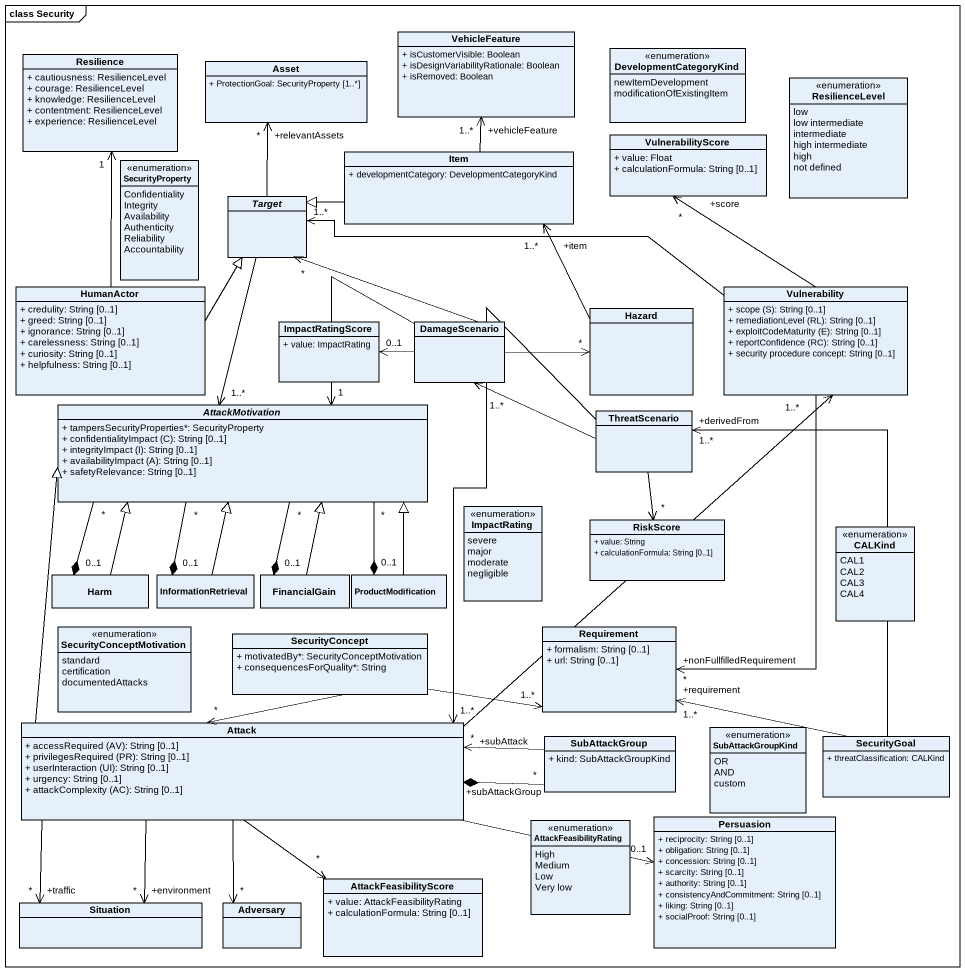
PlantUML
@startuml
mainframe class Security
hide circle
hide empty members
skinparam classAttributeIconSize 0
class VehicleFeature {
  + isCustomerVisible: Boolean
  + isDesignVariabilityRationale: Boolean
  + isRemoved: Boolean
}
enum DevelopmentCategoryKind {
  newItemDevelopment
  modificationOfExistingItem
}
class Resilience {
  + cautiousness: ResilienceLevel
  + courage: ResilienceLevel
  + knowledge: ResilienceLevel
  + contentment: ResilienceLevel
  + experience: ResilienceLevel
}
class Asset {
  + ProtectionGoal: SecurityProperty [1..*]
}
enum ResilienceLevel {
  low
  low intermediate
  intermediate
  high intermediate
  high
  not defined
}
enum SecurityProperty {
  Confidentiality
  Integrity
  Availability
  Authenticity
  Reliability
  Accountability
}
class Item {
  + developmentCategory: DevelopmentCategoryKind
}
class VulnerabilityScore {
  + value: Float
  + calculationFormula: String [0..1]
}
abstract class Target
class HumanActor {
  + credulity: String [0..1]
  + greed: String [0..1]
  + ignorance: String [0..1]
  + carelessness: String [0..1]
  + curiosity: String [0..1]
  + helpfulness: String [0..1]
}
class Vulnerability {
  {field} + scope (S): String [0..1]
  {field} + remediationLevel (RL): String [0..1]
  {field} + exploitCodeMaturity (E): String [0..1]
  {field} + reportConfidence (RC): String [0..1]
  + security procedure concept: String [0..1]
}
class ImpactRatingScore {
  + value: ImpactRating
}
class DamageScenario
class Hazard
abstract class AttackMotivation {
  + tampersSecurityProperties*: SecurityProperty
  {field} + confidentialityImpact (C): String [0..1]
  {field} + integrityImpact (I): String [0..1]
  {field} + availabilityImpact (A): String [0..1]
  + safetyRelevance: String [0..1]
}
class ThreatScenario
enum ImpactRating {
  severe
  major
  moderate
  negligible
}
class RiskScore {
  + value: String
  + calculationFormula: String [0..1]
}
enum CALKind {
  CAL1
  CAL2
  CAL3
  CAL4
}
class Harm
class InformationRetrieval
class FinancialGain
class ProductModification
enum SecurityConceptMotivation {
  standard
  certification
  documentedAttacks
}
class SecurityConcept {
  + motivatedBy*: SecurityConceptMotivation
  + consequencesForQuality*: String
}
class Requirement {
  + formalism: String [0..1]
  + url: String [0..1]
}
class Attack {
  {field} + accessRequired (AV): String [0..1]
  {field} + privilegesRequired (PR): String [0..1]
  {field} + userInteraction (UI): String [0..1]
  + urgency: String [0..1]
  {field} + attackComplexity (AC): String [0..1]
}
class SubAttackGroup {
  + kind: SubAttackGroupKind
}
enum SubAttackGroupKind {
  OR
  AND
  custom
}
class SecurityGoal {
  + threatClassification: CALKind
}
enum AttackFeasibilityRating {
  High
  Medium
  Low
  Very low
}
class Persuasion {
  + reciprocity: String [0..1]
  + obligation: String [0..1]
  + concession: String [0..1]
  + scarcity: String [0..1]
  + authority: String [0..1]
  + consistencyAndCommitment: String [0..1]
  + liking: String [0..1]
  + socialProof: String [0..1]
}
class Situation
class Adversary
class AttackFeasibilityScore {
  + value: AttackFeasibilityRating
  + calculationFormula: String [0..1]
}
Item -up-> "+vehicleFeature\n1..*" VehicleFeature
Item -left-|> Target
Target -up-> "+relevantAssets\n*" Asset
Target --> "1..*" AttackMotivation
HumanActor -up-> "1" Resilience
HumanActor -up-|> Target
Vulnerability -up-> "+score\n*" VulnerabilityScore
Vulnerability -left-> "1..*" Target
Vulnerability --> "+nonFullfilledRequirement\n*" Requirement
DamageScenario -up-> "*" Target
DamageScenario -left-> "0..1" ImpactRatingScore
DamageScenario -right-> "*" Hazard
DamageScenario -left-> "1" AttackMotivation
Hazard -up-> "+item\n1..*" Item
ThreatScenario -left-> "1..*" DamageScenario
ThreatScenario --> "*" RiskScore
ThreatScenario --> "1..*" Attack
Harm -up-|> AttackMotivation
Harm "0..1" *-up- "*" AttackMotivation
InformationRetrieval -up-|> AttackMotivation
InformationRetrieval "0..1" *-up- "*" AttackMotivation
FinancialGain -up-|> AttackMotivation
FinancialGain "0..1" *-up- "*" AttackMotivation
ProductModification "0..1" *-up- "*" AttackMotivation
ProductModification -up-|> AttackMotivation
SecurityConcept -right-> "1..*" Requirement
SecurityConcept --> "*" Attack
Attack -up-> "1..*" Vulnerability
Attack -up-|> AttackMotivation
Attack -right-> "0..1" Persuasion
Attack --> "+traffic\n*" Situation
Attack --> "+environment\n*" Situation
Attack --> "*" Adversary
Attack --> "*" AttackFeasibilityScore
SubAttackGroup "*" -left-* Attack : +subAttackGroup
SubAttackGroup -left-> "*" Attack : +subAttack
SecurityGoal -up-> "+derivedFrom\n1..*" ThreatScenario
SecurityGoal -left-> "+requirement\n1..*" Requirement
@enduml
